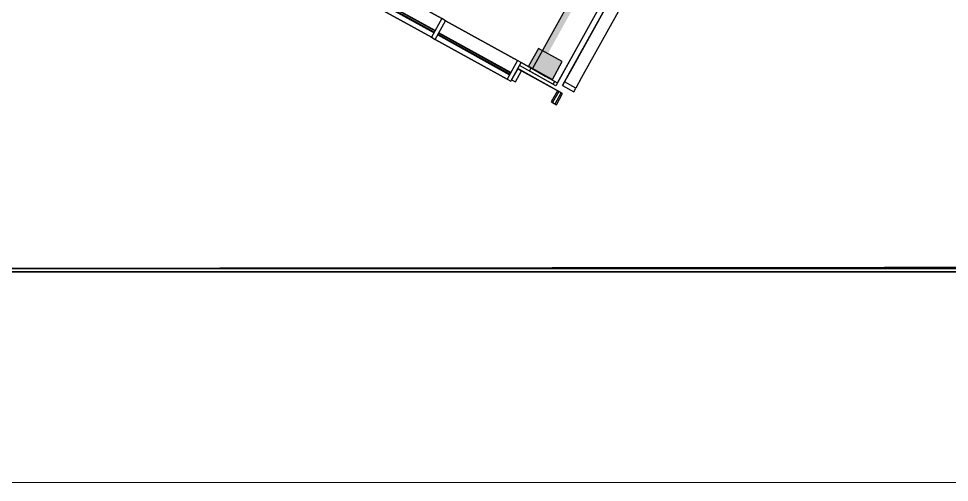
# Model space of a CAD drawing. Header units: metres. Extents: x 2.5 to 42.6, y 0.9 to 31.9.
# Drawn here: x 27.076 to 31.377, y 8.021 to 10.162 of the extents above; entities that cross this region are included whole.
import ezdxf

# ---------------------------------------------------------------- set-up
doc = ezdxf.new("R2010")
doc.units = ezdxf.units.M
for name, color, linetype in [('ARREDI', 9, 'Continuous'), ('PARETI_STRUTTURE', 7, 'Continuous'), ('PILASTRI_SETTI', 8, 'Continuous')]:
    doc.layers.add(name, color=color, linetype=linetype)

msp = doc.modelspace()

# ---------------------------------------------------------------- linework, layer by layer
at = {"layer": 'ARREDI'}
for points in [[(29.6251, 9.9182), (29.8447, 10.3143)], [(29.5889, 9.8528), (29.6251, 9.9182)], [(34.1469, 8.9923), (24.9636, 8.9923), (34.1469, 8.9923)]]:
    msp.add_lwpolyline(points, dxfattribs=at)
for points in [[(29.8447, 10.3143), (29.6251, 9.9183), (29.6255, 9.9181), (29.845, 10.3141)], [(29.3827, 9.9308), (29.5807, 9.8211), (29.5809, 9.8214), (29.3829, 9.9312)], [(29.6251, 9.9182), (29.5889, 9.8528), (29.5892, 9.8526), (29.6255, 9.9181)], [(29.5807, 9.8211), (29.5832, 9.8198), (29.5833, 9.8201), (29.5809, 9.8214)], [(34.147, 9.008), (24.9544, 9.008)]]:
    msp.add_lwpolyline(points, close=True, dxfattribs=at)
at = {"layer": 'PARETI_STRUTTURE'}
for points in [[(31.6813, 13.628), (31.6521, 13.628), (29.559, 9.8517), (29.3906, 9.945)], [(29.9196, 10.7792), (29.4499, 9.9319), (29.4758, 9.9175)], [(29.5093, 9.8969), (29.5665, 9.8652), (30.037, 10.7141), (29.9798, 10.7458)], [(28.5707, 10.3048), (28.9839, 10.0758)], [(29.6255, 9.9181), (29.8402, 10.3055)], [(29.8967, 10.2855), (29.6771, 9.8894)], [(29.0011, 10.0662), (29.3332, 9.8821)], [(29.3332, 9.8822), (29.0011, 10.0662)], [(29.3981, 9.9586), (29.4749, 9.916), (29.4758, 9.9175)], [(29.4435, 9.9334), (29.4364, 9.9205)], [(29.4364, 9.9205), (29.5466, 9.8594), (29.5537, 9.8723)], [(29.4758, 9.9175), (29.4749, 9.916), (29.5093, 9.8969)], [(29.6169, 9.9026), (29.6255, 9.9181)], [(29.6504, 9.8412), (29.5988, 9.8698)], [(29.6771, 9.8894), (29.6504, 9.8412)], [(24.9339, 9.0084), (24.3867, 8.0212), (34.0879, 8.0216)], [(24.4419, 8.1208), (24.9339, 9.0084), (34.1469, 9.018)]]:
    msp.add_lwpolyline(points, dxfattribs=at)
for points in [[(29.0316, 10.1619), (28.6184, 10.3909)], [(28.5835, 10.3279), (28.5823, 10.3258), (28.9956, 10.0968), (28.9967, 10.0988)], [(28.5876, 10.3355), (28.5869, 10.3341), (29.0001, 10.105), (29.0009, 10.1064)], [(28.5707, 10.3048), (28.9839, 10.0758)], [(29.0489, 10.1523), (29.0316, 10.1619), (28.9839, 10.0758), (29.0011, 10.0662)], [(29.3809, 9.9682), (29.0489, 10.1523)], [(29.0139, 10.0893), (29.0128, 10.0872), (29.3449, 9.9032), (29.346, 9.9052)], [(29.0181, 10.0969), (29.0174, 10.0955), (29.3495, 9.9114), (29.3502, 9.9128)], [(29.4779, 10.0246), (29.4321, 9.9419), (29.5423, 9.8808), (29.5881, 9.9635)], [(29.3982, 9.9587), (29.3809, 9.9682), (29.3332, 9.8821), (29.3504, 9.8726)], [(29.3981, 9.9586), (29.5093, 9.8969)], [(29.3541, 9.8792), (29.3713, 9.8696), (29.3999, 9.9213), (29.3827, 9.9308)], [(29.5988, 9.8698), (29.5892, 9.8526), (29.6409, 9.824), (29.6504, 9.8412)], [(29.5373, 9.7776), (29.5545, 9.7681), (29.5831, 9.8197), (29.5659, 9.8293)], [(29.5435, 9.7742), (29.5607, 9.7647), (29.5893, 9.8163), (29.5721, 9.8259)]]:
    msp.add_lwpolyline(points, close=True, dxfattribs=at)
at = {"layer": 'PILASTRI_SETTI'}
for points in [[(29.4758, 9.9175), (29.9454, 10.7649), (29.4499, 9.9319), (29.9196, 10.7792)], [(29.5423, 9.8809), (29.5881, 9.9635), (29.4321, 9.9419), (29.4779, 10.0246)]]:
    msp.add_solid(points, dxfattribs=at)

doc.saveas('drawing.dxf')
